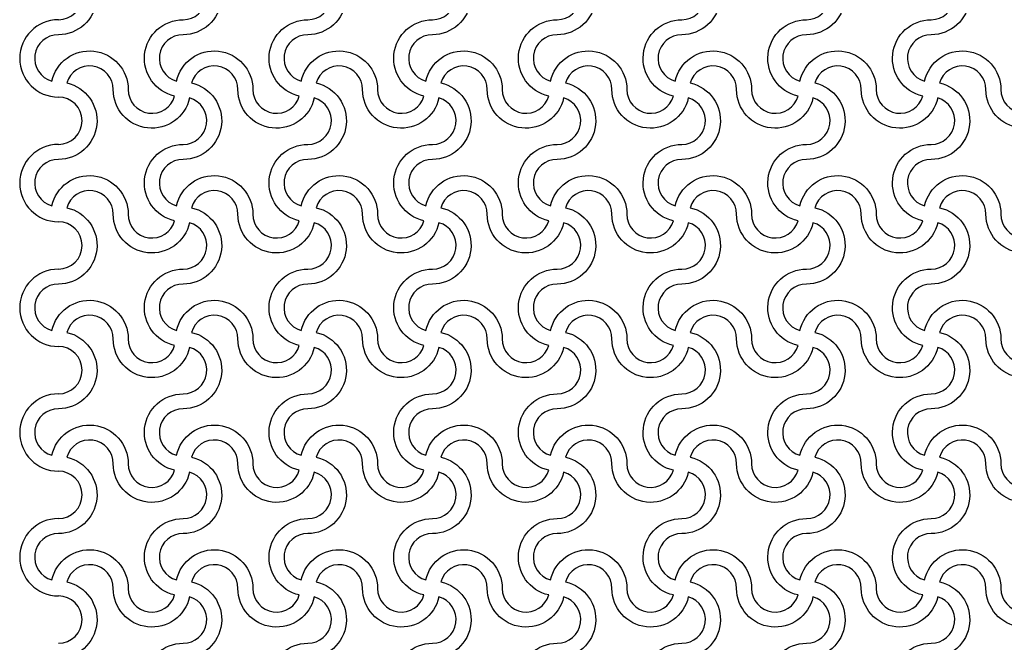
# Model space of a CAD drawing. Header units: millimetres. Extents: x 24 to 345, y 12 to 201.
# Drawn here: x 261.385 to 264.546, y 113.704 to 115.704 of the extents above; entities that cross this region are included whole.
import ezdxf

# ---------------------------------------------------------------- set-up
doc = ezdxf.new("R2010")
doc.units = ezdxf.units.MM
doc.header["$MEASUREMENT"] = 0
doc.layers.add('5th metal (rf+ground)', color=240, linetype='Continuous')

msp = doc.modelspace()

# ---------------------------------------------------------------- linework, layer by layer
at = {"layer": '5th metal (rf+ground)'}
for points in [[(261.92956, 115.85285, -0.8959788), (261.68453, 115.87982, 0.8687853), (261.5355, 115.90085, -0.8959788), (261.50853, 115.65582, 0.8687853), (261.4875, 115.50679, -0.8959788), (261.73253, 115.47982, 0.8687853), (261.88156, 115.45879, -0.8959788), (261.90853, 115.70382, 0.8687853)], [(261.92956, 115.85285, -0.8959788), (261.68453, 115.87982, 0.8687853), (261.5355, 115.90085, -0.8959788), (261.50853, 115.65582, 0.8687853), (261.4875, 115.50679, -0.8959788), (261.73253, 115.47982, 0.8687853), (261.88156, 115.45879, -0.8959788), (261.90853, 115.70382, 0.8687853)], [(261.92956, 115.85285, -0.8959788), (261.68453, 115.87982, 0.8687853), (261.5355, 115.90085, -0.8959788), (261.50853, 115.65582, 0.8687853), (261.4875, 115.50679, -0.8959788), (261.73253, 115.47982, 0.8687853), (261.88156, 115.45879, -0.8959788), (261.90853, 115.70382, 0.8687853)], [(261.92956, 115.85285, -0.8959788), (261.68453, 115.87982, 0.8687853), (261.5355, 115.90085, -0.8959788), (261.50853, 115.65582, 0.8687853), (261.4875, 115.50679, -0.8959788), (261.73253, 115.47982, 0.8687853), (261.88156, 115.45879, -0.8959788), (261.90853, 115.70382, 0.8687853)], [(262.32956, 115.85285, -0.8959788), (262.08453, 115.87982, 0.8687853), (261.9355, 115.90085, -0.8959788), (261.90853, 115.65582, 0.8687853), (261.8875, 115.50679, -0.8959788), (262.13253, 115.47982, 0.8687853), (262.28156, 115.45879, -0.8959788), (262.30853, 115.70382, 0.8687853)], [(262.32956, 115.85285, -0.8959788), (262.08453, 115.87982, 0.8687853), (261.9355, 115.90085, -0.8959788), (261.90853, 115.65582, 0.8687853), (261.8875, 115.50679, -0.8959788), (262.13253, 115.47982, 0.8687853), (262.28156, 115.45879, -0.8959788), (262.30853, 115.70382, 0.8687853)], [(262.32956, 115.85285, -0.8959788), (262.08453, 115.87982, 0.8687853), (261.9355, 115.90085, -0.8959788), (261.90853, 115.65582, 0.8687853), (261.8875, 115.50679, -0.8959788), (262.13253, 115.47982, 0.8687853), (262.28156, 115.45879, -0.8959788), (262.30853, 115.70382, 0.8687853)], [(262.32956, 115.85285, -0.8959788), (262.08453, 115.87982, 0.8687853), (261.9355, 115.90085, -0.8959788), (261.90853, 115.65582, 0.8687853), (261.8875, 115.50679, -0.8959788), (262.13253, 115.47982, 0.8687853), (262.28156, 115.45879, -0.8959788), (262.30853, 115.70382, 0.8687853)], [(262.72956, 115.85285, -0.8959788), (262.48453, 115.87982, 0.8687853), (262.3355, 115.90085, -0.8959788), (262.30853, 115.65582, 0.8687853), (262.2875, 115.50679, -0.8959788), (262.53253, 115.47982, 0.8687853), (262.68156, 115.45879, -0.8959788), (262.70853, 115.70382, 0.8687853)], [(262.72956, 115.85285, -0.8959788), (262.48453, 115.87982, 0.8687853), (262.3355, 115.90085, -0.8959788), (262.30853, 115.65582, 0.8687853), (262.2875, 115.50679, -0.8959788), (262.53253, 115.47982, 0.8687853), (262.68156, 115.45879, -0.8959788), (262.70853, 115.70382, 0.8687853)], [(262.72956, 115.85285, -0.8959788), (262.48453, 115.87982, 0.8687853), (262.3355, 115.90085, -0.8959788), (262.30853, 115.65582, 0.8687853), (262.2875, 115.50679, -0.8959788), (262.53253, 115.47982, 0.8687853), (262.68156, 115.45879, -0.8959788), (262.70853, 115.70382, 0.8687853)], [(262.72956, 115.85285, -0.8959788), (262.48453, 115.87982, 0.8687853), (262.3355, 115.90085, -0.8959788), (262.30853, 115.65582, 0.8687853), (262.2875, 115.50679, -0.8959788), (262.53253, 115.47982, 0.8687853), (262.68156, 115.45879, -0.8959788), (262.70853, 115.70382, 0.8687853)], [(263.12956, 115.85285, -0.8959788), (262.88453, 115.87982, 0.8687853), (262.7355, 115.90085, -0.8959788), (262.70853, 115.65582, 0.8687853), (262.6875, 115.50679, -0.8959788), (262.93253, 115.47982, 0.8687853), (263.08156, 115.45879, -0.8959788), (263.10853, 115.70382, 0.8687853)], [(263.12956, 115.85285, -0.8959788), (262.88453, 115.87982, 0.8687853), (262.7355, 115.90085, -0.8959788), (262.70853, 115.65582, 0.8687853), (262.6875, 115.50679, -0.8959788), (262.93253, 115.47982, 0.8687853), (263.08156, 115.45879, -0.8959788), (263.10853, 115.70382, 0.8687853)], [(263.12956, 115.85285, -0.8959788), (262.88453, 115.87982, 0.8687853), (262.7355, 115.90085, -0.8959788), (262.70853, 115.65582, 0.8687853), (262.6875, 115.50679, -0.8959788), (262.93253, 115.47982, 0.8687853), (263.08156, 115.45879, -0.8959788), (263.10853, 115.70382, 0.8687853)], [(263.12956, 115.85285, -0.8959788), (262.88453, 115.87982, 0.8687853), (262.7355, 115.90085, -0.8959788), (262.70853, 115.65582, 0.8687853), (262.6875, 115.50679, -0.8959788), (262.93253, 115.47982, 0.8687853), (263.08156, 115.45879, -0.8959788), (263.10853, 115.70382, 0.8687853)], [(263.52956, 115.85285, -0.8959788), (263.28453, 115.87982, 0.8687853), (263.1355, 115.90085, -0.8959788), (263.10853, 115.65582, 0.8687853), (263.0875, 115.50679, -0.8959788), (263.33253, 115.47982, 0.8687853), (263.48156, 115.45879, -0.8959788), (263.50853, 115.70382, 0.8687853)], [(263.52956, 115.85285, -0.8959788), (263.28453, 115.87982, 0.8687853), (263.1355, 115.90085, -0.8959788), (263.10853, 115.65582, 0.8687853), (263.0875, 115.50679, -0.8959788), (263.33253, 115.47982, 0.8687853), (263.48156, 115.45879, -0.8959788), (263.50853, 115.70382, 0.8687853)], [(263.52956, 115.85285, -0.8959788), (263.28453, 115.87982, 0.8687853), (263.1355, 115.90085, -0.8959788), (263.10853, 115.65582, 0.8687853), (263.0875, 115.50679, -0.8959788), (263.33253, 115.47982, 0.8687853), (263.48156, 115.45879, -0.8959788), (263.50853, 115.70382, 0.8687853)], [(263.52956, 115.85285, -0.8959788), (263.28453, 115.87982, 0.8687853), (263.1355, 115.90085, -0.8959788), (263.10853, 115.65582, 0.8687853), (263.0875, 115.50679, -0.8959788), (263.33253, 115.47982, 0.8687853), (263.48156, 115.45879, -0.8959788), (263.50853, 115.70382, 0.8687853)], [(263.92956, 115.85285, -0.8959788), (263.68453, 115.87982, 0.8687853), (263.5355, 115.90085, -0.8959788), (263.50853, 115.65582, 0.8687853), (263.4875, 115.50679, -0.8959788), (263.73253, 115.47982, 0.8687853), (263.88156, 115.45879, -0.8959788), (263.90853, 115.70382, 0.8687853)], [(263.92956, 115.85285, -0.8959788), (263.68453, 115.87982, 0.8687853), (263.5355, 115.90085, -0.8959788), (263.50853, 115.65582, 0.8687853), (263.4875, 115.50679, -0.8959788), (263.73253, 115.47982, 0.8687853), (263.88156, 115.45879, -0.8959788), (263.90853, 115.70382, 0.8687853)], [(263.92956, 115.85285, -0.8959788), (263.68453, 115.87982, 0.8687853), (263.5355, 115.90085, -0.8959788), (263.50853, 115.65582, 0.8687853), (263.4875, 115.50679, -0.8959788), (263.73253, 115.47982, 0.8687853), (263.88156, 115.45879, -0.8959788), (263.90853, 115.70382, 0.8687853)], [(263.92956, 115.85285, -0.8959788), (263.68453, 115.87982, 0.8687853), (263.5355, 115.90085, -0.8959788), (263.50853, 115.65582, 0.8687853), (263.4875, 115.50679, -0.8959788), (263.73253, 115.47982, 0.8687853), (263.88156, 115.45879, -0.8959788), (263.90853, 115.70382, 0.8687853)], [(264.32956, 115.85285, -0.8959788), (264.08453, 115.87982, 0.8687853), (263.9355, 115.90085, -0.8959788), (263.90853, 115.65582, 0.8687853), (263.8875, 115.50679, -0.8959788), (264.13253, 115.47982, 0.8687853), (264.28156, 115.45879, -0.8959788), (264.30853, 115.70382, 0.8687853)], [(264.32956, 115.85285, -0.8959788), (264.08453, 115.87982, 0.8687853), (263.9355, 115.90085, -0.8959788), (263.90853, 115.65582, 0.8687853), (263.8875, 115.50679, -0.8959788), (264.13253, 115.47982, 0.8687853), (264.28156, 115.45879, -0.8959788), (264.30853, 115.70382, 0.8687853)], [(264.32956, 115.85285, -0.8959788), (264.08453, 115.87982, 0.8687853), (263.9355, 115.90085, -0.8959788), (263.90853, 115.65582, 0.8687853), (263.8875, 115.50679, -0.8959788), (264.13253, 115.47982, 0.8687853), (264.28156, 115.45879, -0.8959788), (264.30853, 115.70382, 0.8687853)], [(264.32956, 115.85285, -0.8959788), (264.08453, 115.87982, 0.8687853), (263.9355, 115.90085, -0.8959788), (263.90853, 115.65582, 0.8687853), (263.8875, 115.50679, -0.8959788), (264.13253, 115.47982, 0.8687853), (264.28156, 115.45879, -0.8959788), (264.30853, 115.70382, 0.8687853)], [(264.72956, 115.85285, -0.8959788), (264.48453, 115.87982, 0.8687853), (264.3355, 115.90085, -0.8959788), (264.30853, 115.65582, 0.8687853), (264.2875, 115.50679, -0.8959788), (264.53253, 115.47982, 0.8687853), (264.68156, 115.45879, -0.8959788), (264.70853, 115.70382, 0.8687853)], [(264.72956, 115.85285, -0.8959788), (264.48453, 115.87982, 0.8687853), (264.3355, 115.90085, -0.8959788), (264.30853, 115.65582, 0.8687853), (264.2875, 115.50679, -0.8959788), (264.53253, 115.47982, 0.8687853), (264.68156, 115.45879, -0.8959788), (264.70853, 115.70382, 0.8687853)], [(264.72956, 115.85285, -0.8959788), (264.48453, 115.87982, 0.8687853), (264.3355, 115.90085, -0.8959788), (264.30853, 115.65582, 0.8687853), (264.2875, 115.50679, -0.8959788), (264.53253, 115.47982, 0.8687853), (264.68156, 115.45879, -0.8959788), (264.70853, 115.70382, 0.8687853)], [(264.72956, 115.85285, -0.8959788), (264.48453, 115.87982, 0.8687853), (264.3355, 115.90085, -0.8959788), (264.30853, 115.65582, 0.8687853), (264.2875, 115.50679, -0.8959788), (264.53253, 115.47982, 0.8687853), (264.68156, 115.45879, -0.8959788), (264.70853, 115.70382, 0.8687853)], [(261.92956, 115.45285, -0.8959788), (261.68453, 115.47982, 0.8687853), (261.5355, 115.50085, -0.8959788), (261.50853, 115.25582, 0.8687853), (261.4875, 115.10679, -0.8959788), (261.73253, 115.07982, 0.8687853), (261.88156, 115.05879, -0.8959788), (261.90853, 115.30382, 0.8687853)], [(261.92956, 115.45285, -0.8959788), (261.68453, 115.47982, 0.8687853), (261.5355, 115.50085, -0.8959788), (261.50853, 115.25582, 0.8687853), (261.4875, 115.10679, -0.8959788), (261.73253, 115.07982, 0.8687853), (261.88156, 115.05879, -0.8959788), (261.90853, 115.30382, 0.8687853)], [(261.92956, 115.45285, -0.8959788), (261.68453, 115.47982, 0.8687853), (261.5355, 115.50085, -0.8959788), (261.50853, 115.25582, 0.8687853), (261.4875, 115.10679, -0.8959788), (261.73253, 115.07982, 0.8687853), (261.88156, 115.05879, -0.8959788), (261.90853, 115.30382, 0.8687853)], [(261.92956, 115.45285, -0.8959788), (261.68453, 115.47982, 0.8687853), (261.5355, 115.50085, -0.8959788), (261.50853, 115.25582, 0.8687853), (261.4875, 115.10679, -0.8959788), (261.73253, 115.07982, 0.8687853), (261.88156, 115.05879, -0.8959788), (261.90853, 115.30382, 0.8687853)], [(262.32956, 115.45285, -0.8959788), (262.08453, 115.47982, 0.8687853), (261.9355, 115.50085, -0.8959788), (261.90853, 115.25582, 0.8687853), (261.8875, 115.10679, -0.8959788), (262.13253, 115.07982, 0.8687853), (262.28156, 115.05879, -0.8959788), (262.30853, 115.30382, 0.8687853)], [(262.32956, 115.45285, -0.8959788), (262.08453, 115.47982, 0.8687853), (261.9355, 115.50085, -0.8959788), (261.90853, 115.25582, 0.8687853), (261.8875, 115.10679, -0.8959788), (262.13253, 115.07982, 0.8687853), (262.28156, 115.05879, -0.8959788), (262.30853, 115.30382, 0.8687853)], [(262.32956, 115.45285, -0.8959788), (262.08453, 115.47982, 0.8687853), (261.9355, 115.50085, -0.8959788), (261.90853, 115.25582, 0.8687853), (261.8875, 115.10679, -0.8959788), (262.13253, 115.07982, 0.8687853), (262.28156, 115.05879, -0.8959788), (262.30853, 115.30382, 0.8687853)], [(262.32956, 115.45285, -0.8959788), (262.08453, 115.47982, 0.8687853), (261.9355, 115.50085, -0.8959788), (261.90853, 115.25582, 0.8687853), (261.8875, 115.10679, -0.8959788), (262.13253, 115.07982, 0.8687853), (262.28156, 115.05879, -0.8959788), (262.30853, 115.30382, 0.8687853)], [(262.72956, 115.45285, -0.8959788), (262.48453, 115.47982, 0.8687853), (262.3355, 115.50085, -0.8959788), (262.30853, 115.25582, 0.8687853), (262.2875, 115.10679, -0.8959788), (262.53253, 115.07982, 0.8687853), (262.68156, 115.05879, -0.8959788), (262.70853, 115.30382, 0.8687853)], [(262.72956, 115.45285, -0.8959788), (262.48453, 115.47982, 0.8687853), (262.3355, 115.50085, -0.8959788), (262.30853, 115.25582, 0.8687853), (262.2875, 115.10679, -0.8959788), (262.53253, 115.07982, 0.8687853), (262.68156, 115.05879, -0.8959788), (262.70853, 115.30382, 0.8687853)], [(262.72956, 115.45285, -0.8959788), (262.48453, 115.47982, 0.8687853), (262.3355, 115.50085, -0.8959788), (262.30853, 115.25582, 0.8687853), (262.2875, 115.10679, -0.8959788), (262.53253, 115.07982, 0.8687853), (262.68156, 115.05879, -0.8959788), (262.70853, 115.30382, 0.8687853)], [(262.72956, 115.45285, -0.8959788), (262.48453, 115.47982, 0.8687853), (262.3355, 115.50085, -0.8959788), (262.30853, 115.25582, 0.8687853), (262.2875, 115.10679, -0.8959788), (262.53253, 115.07982, 0.8687853), (262.68156, 115.05879, -0.8959788), (262.70853, 115.30382, 0.8687853)], [(263.12956, 115.45285, -0.8959788), (262.88453, 115.47982, 0.8687853), (262.7355, 115.50085, -0.8959788), (262.70853, 115.25582, 0.8687853), (262.6875, 115.10679, -0.8959788), (262.93253, 115.07982, 0.8687853), (263.08156, 115.05879, -0.8959788), (263.10853, 115.30382, 0.8687853)], [(263.12956, 115.45285, -0.8959788), (262.88453, 115.47982, 0.8687853), (262.7355, 115.50085, -0.8959788), (262.70853, 115.25582, 0.8687853), (262.6875, 115.10679, -0.8959788), (262.93253, 115.07982, 0.8687853), (263.08156, 115.05879, -0.8959788), (263.10853, 115.30382, 0.8687853)], [(263.12956, 115.45285, -0.8959788), (262.88453, 115.47982, 0.8687853), (262.7355, 115.50085, -0.8959788), (262.70853, 115.25582, 0.8687853), (262.6875, 115.10679, -0.8959788), (262.93253, 115.07982, 0.8687853), (263.08156, 115.05879, -0.8959788), (263.10853, 115.30382, 0.8687853)], [(263.12956, 115.45285, -0.8959788), (262.88453, 115.47982, 0.8687853), (262.7355, 115.50085, -0.8959788), (262.70853, 115.25582, 0.8687853), (262.6875, 115.10679, -0.8959788), (262.93253, 115.07982, 0.8687853), (263.08156, 115.05879, -0.8959788), (263.10853, 115.30382, 0.8687853)], [(263.52956, 115.45285, -0.8959788), (263.28453, 115.47982, 0.8687853), (263.1355, 115.50085, -0.8959788), (263.10853, 115.25582, 0.8687853), (263.0875, 115.10679, -0.8959788), (263.33253, 115.07982, 0.8687853), (263.48156, 115.05879, -0.8959788), (263.50853, 115.30382, 0.8687853)], [(263.52956, 115.45285, -0.8959788), (263.28453, 115.47982, 0.8687853), (263.1355, 115.50085, -0.8959788), (263.10853, 115.25582, 0.8687853), (263.0875, 115.10679, -0.8959788), (263.33253, 115.07982, 0.8687853), (263.48156, 115.05879, -0.8959788), (263.50853, 115.30382, 0.8687853)], [(263.52956, 115.45285, -0.8959788), (263.28453, 115.47982, 0.8687853), (263.1355, 115.50085, -0.8959788), (263.10853, 115.25582, 0.8687853), (263.0875, 115.10679, -0.8959788), (263.33253, 115.07982, 0.8687853), (263.48156, 115.05879, -0.8959788), (263.50853, 115.30382, 0.8687853)], [(263.52956, 115.45285, -0.8959788), (263.28453, 115.47982, 0.8687853), (263.1355, 115.50085, -0.8959788), (263.10853, 115.25582, 0.8687853), (263.0875, 115.10679, -0.8959788), (263.33253, 115.07982, 0.8687853), (263.48156, 115.05879, -0.8959788), (263.50853, 115.30382, 0.8687853)], [(263.92956, 115.45285, -0.8959788), (263.68453, 115.47982, 0.8687853), (263.5355, 115.50085, -0.8959788), (263.50853, 115.25582, 0.8687853), (263.4875, 115.10679, -0.8959788), (263.73253, 115.07982, 0.8687853), (263.88156, 115.05879, -0.8959788), (263.90853, 115.30382, 0.8687853)], [(263.92956, 115.45285, -0.8959788), (263.68453, 115.47982, 0.8687853), (263.5355, 115.50085, -0.8959788), (263.50853, 115.25582, 0.8687853), (263.4875, 115.10679, -0.8959788), (263.73253, 115.07982, 0.8687853), (263.88156, 115.05879, -0.8959788), (263.90853, 115.30382, 0.8687853)], [(263.92956, 115.45285, -0.8959788), (263.68453, 115.47982, 0.8687853), (263.5355, 115.50085, -0.8959788), (263.50853, 115.25582, 0.8687853), (263.4875, 115.10679, -0.8959788), (263.73253, 115.07982, 0.8687853), (263.88156, 115.05879, -0.8959788), (263.90853, 115.30382, 0.8687853)], [(263.92956, 115.45285, -0.8959788), (263.68453, 115.47982, 0.8687853), (263.5355, 115.50085, -0.8959788), (263.50853, 115.25582, 0.8687853), (263.4875, 115.10679, -0.8959788), (263.73253, 115.07982, 0.8687853), (263.88156, 115.05879, -0.8959788), (263.90853, 115.30382, 0.8687853)], [(264.32956, 115.45285, -0.8959788), (264.08453, 115.47982, 0.8687853), (263.9355, 115.50085, -0.8959788), (263.90853, 115.25582, 0.8687853), (263.8875, 115.10679, -0.8959788), (264.13253, 115.07982, 0.8687853), (264.28156, 115.05879, -0.8959788), (264.30853, 115.30382, 0.8687853)], [(264.32956, 115.45285, -0.8959788), (264.08453, 115.47982, 0.8687853), (263.9355, 115.50085, -0.8959788), (263.90853, 115.25582, 0.8687853), (263.8875, 115.10679, -0.8959788), (264.13253, 115.07982, 0.8687853), (264.28156, 115.05879, -0.8959788), (264.30853, 115.30382, 0.8687853)], [(264.32956, 115.45285, -0.8959788), (264.08453, 115.47982, 0.8687853), (263.9355, 115.50085, -0.8959788), (263.90853, 115.25582, 0.8687853), (263.8875, 115.10679, -0.8959788), (264.13253, 115.07982, 0.8687853), (264.28156, 115.05879, -0.8959788), (264.30853, 115.30382, 0.8687853)], [(264.32956, 115.45285, -0.8959788), (264.08453, 115.47982, 0.8687853), (263.9355, 115.50085, -0.8959788), (263.90853, 115.25582, 0.8687853), (263.8875, 115.10679, -0.8959788), (264.13253, 115.07982, 0.8687853), (264.28156, 115.05879, -0.8959788), (264.30853, 115.30382, 0.8687853)], [(264.72956, 115.45285, -0.8959788), (264.48453, 115.47982, 0.8687853), (264.3355, 115.50085, -0.8959788), (264.30853, 115.25582, 0.8687853), (264.2875, 115.10679, -0.8959788), (264.53253, 115.07982, 0.8687853), (264.68156, 115.05879, -0.8959788), (264.70853, 115.30382, 0.8687853)], [(264.72956, 115.45285, -0.8959788), (264.48453, 115.47982, 0.8687853), (264.3355, 115.50085, -0.8959788), (264.30853, 115.25582, 0.8687853), (264.2875, 115.10679, -0.8959788), (264.53253, 115.07982, 0.8687853), (264.68156, 115.05879, -0.8959788), (264.70853, 115.30382, 0.8687853)], [(264.72956, 115.45285, -0.8959788), (264.48453, 115.47982, 0.8687853), (264.3355, 115.50085, -0.8959788), (264.30853, 115.25582, 0.8687853), (264.2875, 115.10679, -0.8959788), (264.53253, 115.07982, 0.8687853), (264.68156, 115.05879, -0.8959788), (264.70853, 115.30382, 0.8687853)], [(264.72956, 115.45285, -0.8959788), (264.48453, 115.47982, 0.8687853), (264.3355, 115.50085, -0.8959788), (264.30853, 115.25582, 0.8687853), (264.2875, 115.10679, -0.8959788), (264.53253, 115.07982, 0.8687853), (264.68156, 115.05879, -0.8959788), (264.70853, 115.30382, 0.8687853)], [(261.92956, 115.05285, -0.8959788), (261.68453, 115.07982, 0.8687853), (261.5355, 115.10085, -0.8959788), (261.50853, 114.85582, 0.8687853), (261.4875, 114.70679, -0.8959788), (261.73253, 114.67982, 0.8687853), (261.88156, 114.65879, -0.8959788), (261.90853, 114.90382, 0.8687853)], [(261.92956, 115.05285, -0.8959788), (261.68453, 115.07982, 0.8687853), (261.5355, 115.10085, -0.8959788), (261.50853, 114.85582, 0.8687853), (261.4875, 114.70679, -0.8959788), (261.73253, 114.67982, 0.8687853), (261.88156, 114.65879, -0.8959788), (261.90853, 114.90382, 0.8687853)], [(261.92956, 115.05285, -0.8959788), (261.68453, 115.07982, 0.8687853), (261.5355, 115.10085, -0.8959788), (261.50853, 114.85582, 0.8687853), (261.4875, 114.70679, -0.8959788), (261.73253, 114.67982, 0.8687853), (261.88156, 114.65879, -0.8959788), (261.90853, 114.90382, 0.8687853)], [(261.92956, 115.05285, -0.8959788), (261.68453, 115.07982, 0.8687853), (261.5355, 115.10085, -0.8959788), (261.50853, 114.85582, 0.8687853), (261.4875, 114.70679, -0.8959788), (261.73253, 114.67982, 0.8687853), (261.88156, 114.65879, -0.8959788), (261.90853, 114.90382, 0.8687853)], [(262.32956, 115.05285, -0.8959788), (262.08453, 115.07982, 0.8687853), (261.9355, 115.10085, -0.8959788), (261.90853, 114.85582, 0.8687853), (261.8875, 114.70679, -0.8959788), (262.13253, 114.67982, 0.8687853), (262.28156, 114.65879, -0.8959788), (262.30853, 114.90382, 0.8687853)], [(262.32956, 115.05285, -0.8959788), (262.08453, 115.07982, 0.8687853), (261.9355, 115.10085, -0.8959788), (261.90853, 114.85582, 0.8687853), (261.8875, 114.70679, -0.8959788), (262.13253, 114.67982, 0.8687853), (262.28156, 114.65879, -0.8959788), (262.30853, 114.90382, 0.8687853)], [(262.32956, 115.05285, -0.8959788), (262.08453, 115.07982, 0.8687853), (261.9355, 115.10085, -0.8959788), (261.90853, 114.85582, 0.8687853), (261.8875, 114.70679, -0.8959788), (262.13253, 114.67982, 0.8687853), (262.28156, 114.65879, -0.8959788), (262.30853, 114.90382, 0.8687853)], [(262.32956, 115.05285, -0.8959788), (262.08453, 115.07982, 0.8687853), (261.9355, 115.10085, -0.8959788), (261.90853, 114.85582, 0.8687853), (261.8875, 114.70679, -0.8959788), (262.13253, 114.67982, 0.8687853), (262.28156, 114.65879, -0.8959788), (262.30853, 114.90382, 0.8687853)], [(262.72956, 115.05285, -0.8959788), (262.48453, 115.07982, 0.8687853), (262.3355, 115.10085, -0.8959788), (262.30853, 114.85582, 0.8687853), (262.2875, 114.70679, -0.8959788), (262.53253, 114.67982, 0.8687853), (262.68156, 114.65879, -0.8959788), (262.70853, 114.90382, 0.8687853)], [(262.72956, 115.05285, -0.8959788), (262.48453, 115.07982, 0.8687853), (262.3355, 115.10085, -0.8959788), (262.30853, 114.85582, 0.8687853), (262.2875, 114.70679, -0.8959788), (262.53253, 114.67982, 0.8687853), (262.68156, 114.65879, -0.8959788), (262.70853, 114.90382, 0.8687853)], [(262.72956, 115.05285, -0.8959788), (262.48453, 115.07982, 0.8687853), (262.3355, 115.10085, -0.8959788), (262.30853, 114.85582, 0.8687853), (262.2875, 114.70679, -0.8959788), (262.53253, 114.67982, 0.8687853), (262.68156, 114.65879, -0.8959788), (262.70853, 114.90382, 0.8687853)], [(262.72956, 115.05285, -0.8959788), (262.48453, 115.07982, 0.8687853), (262.3355, 115.10085, -0.8959788), (262.30853, 114.85582, 0.8687853), (262.2875, 114.70679, -0.8959788), (262.53253, 114.67982, 0.8687853), (262.68156, 114.65879, -0.8959788), (262.70853, 114.90382, 0.8687853)], [(263.12956, 115.05285, -0.8959788), (262.88453, 115.07982, 0.8687853), (262.7355, 115.10085, -0.8959788), (262.70853, 114.85582, 0.8687853), (262.6875, 114.70679, -0.8959788), (262.93253, 114.67982, 0.8687853), (263.08156, 114.65879, -0.8959788), (263.10853, 114.90382, 0.8687853)], [(263.12956, 115.05285, -0.8959788), (262.88453, 115.07982, 0.8687853), (262.7355, 115.10085, -0.8959788), (262.70853, 114.85582, 0.8687853), (262.6875, 114.70679, -0.8959788), (262.93253, 114.67982, 0.8687853), (263.08156, 114.65879, -0.8959788), (263.10853, 114.90382, 0.8687853)], [(263.12956, 115.05285, -0.8959788), (262.88453, 115.07982, 0.8687853), (262.7355, 115.10085, -0.8959788), (262.70853, 114.85582, 0.8687853), (262.6875, 114.70679, -0.8959788), (262.93253, 114.67982, 0.8687853), (263.08156, 114.65879, -0.8959788), (263.10853, 114.90382, 0.8687853)], [(263.12956, 115.05285, -0.8959788), (262.88453, 115.07982, 0.8687853), (262.7355, 115.10085, -0.8959788), (262.70853, 114.85582, 0.8687853), (262.6875, 114.70679, -0.8959788), (262.93253, 114.67982, 0.8687853), (263.08156, 114.65879, -0.8959788), (263.10853, 114.90382, 0.8687853)], [(263.52956, 115.05285, -0.8959788), (263.28453, 115.07982, 0.8687853), (263.1355, 115.10085, -0.8959788), (263.10853, 114.85582, 0.8687853), (263.0875, 114.70679, -0.8959788), (263.33253, 114.67982, 0.8687853), (263.48156, 114.65879, -0.8959788), (263.50853, 114.90382, 0.8687853)], [(263.52956, 115.05285, -0.8959788), (263.28453, 115.07982, 0.8687853), (263.1355, 115.10085, -0.8959788), (263.10853, 114.85582, 0.8687853), (263.0875, 114.70679, -0.8959788), (263.33253, 114.67982, 0.8687853), (263.48156, 114.65879, -0.8959788), (263.50853, 114.90382, 0.8687853)], [(263.52956, 115.05285, -0.8959788), (263.28453, 115.07982, 0.8687853), (263.1355, 115.10085, -0.8959788), (263.10853, 114.85582, 0.8687853), (263.0875, 114.70679, -0.8959788), (263.33253, 114.67982, 0.8687853), (263.48156, 114.65879, -0.8959788), (263.50853, 114.90382, 0.8687853)], [(263.52956, 115.05285, -0.8959788), (263.28453, 115.07982, 0.8687853), (263.1355, 115.10085, -0.8959788), (263.10853, 114.85582, 0.8687853), (263.0875, 114.70679, -0.8959788), (263.33253, 114.67982, 0.8687853), (263.48156, 114.65879, -0.8959788), (263.50853, 114.90382, 0.8687853)], [(263.92956, 115.05285, -0.8959788), (263.68453, 115.07982, 0.8687853), (263.5355, 115.10085, -0.8959788), (263.50853, 114.85582, 0.8687853), (263.4875, 114.70679, -0.8959788), (263.73253, 114.67982, 0.8687853), (263.88156, 114.65879, -0.8959788), (263.90853, 114.90382, 0.8687853)], [(263.92956, 115.05285, -0.8959788), (263.68453, 115.07982, 0.8687853), (263.5355, 115.10085, -0.8959788), (263.50853, 114.85582, 0.8687853), (263.4875, 114.70679, -0.8959788), (263.73253, 114.67982, 0.8687853), (263.88156, 114.65879, -0.8959788), (263.90853, 114.90382, 0.8687853)], [(263.92956, 115.05285, -0.8959788), (263.68453, 115.07982, 0.8687853), (263.5355, 115.10085, -0.8959788), (263.50853, 114.85582, 0.8687853), (263.4875, 114.70679, -0.8959788), (263.73253, 114.67982, 0.8687853), (263.88156, 114.65879, -0.8959788), (263.90853, 114.90382, 0.8687853)], [(263.92956, 115.05285, -0.8959788), (263.68453, 115.07982, 0.8687853), (263.5355, 115.10085, -0.8959788), (263.50853, 114.85582, 0.8687853), (263.4875, 114.70679, -0.8959788), (263.73253, 114.67982, 0.8687853), (263.88156, 114.65879, -0.8959788), (263.90853, 114.90382, 0.8687853)], [(264.32956, 115.05285, -0.8959788), (264.08453, 115.07982, 0.8687853), (263.9355, 115.10085, -0.8959788), (263.90853, 114.85582, 0.8687853), (263.8875, 114.70679, -0.8959788), (264.13253, 114.67982, 0.8687853), (264.28156, 114.65879, -0.8959788), (264.30853, 114.90382, 0.8687853)], [(264.32956, 115.05285, -0.8959788), (264.08453, 115.07982, 0.8687853), (263.9355, 115.10085, -0.8959788), (263.90853, 114.85582, 0.8687853), (263.8875, 114.70679, -0.8959788), (264.13253, 114.67982, 0.8687853), (264.28156, 114.65879, -0.8959788), (264.30853, 114.90382, 0.8687853)], [(264.32956, 115.05285, -0.8959788), (264.08453, 115.07982, 0.8687853), (263.9355, 115.10085, -0.8959788), (263.90853, 114.85582, 0.8687853), (263.8875, 114.70679, -0.8959788), (264.13253, 114.67982, 0.8687853), (264.28156, 114.65879, -0.8959788), (264.30853, 114.90382, 0.8687853)], [(264.32956, 115.05285, -0.8959788), (264.08453, 115.07982, 0.8687853), (263.9355, 115.10085, -0.8959788), (263.90853, 114.85582, 0.8687853), (263.8875, 114.70679, -0.8959788), (264.13253, 114.67982, 0.8687853), (264.28156, 114.65879, -0.8959788), (264.30853, 114.90382, 0.8687853)], [(264.72956, 115.05285, -0.8959788), (264.48453, 115.07982, 0.8687853), (264.3355, 115.10085, -0.8959788), (264.30853, 114.85582, 0.8687853), (264.2875, 114.70679, -0.8959788), (264.53253, 114.67982, 0.8687853), (264.68156, 114.65879, -0.8959788), (264.70853, 114.90382, 0.8687853)], [(264.72956, 115.05285, -0.8959788), (264.48453, 115.07982, 0.8687853), (264.3355, 115.10085, -0.8959788), (264.30853, 114.85582, 0.8687853), (264.2875, 114.70679, -0.8959788), (264.53253, 114.67982, 0.8687853), (264.68156, 114.65879, -0.8959788), (264.70853, 114.90382, 0.8687853)], [(264.72956, 115.05285, -0.8959788), (264.48453, 115.07982, 0.8687853), (264.3355, 115.10085, -0.8959788), (264.30853, 114.85582, 0.8687853), (264.2875, 114.70679, -0.8959788), (264.53253, 114.67982, 0.8687853), (264.68156, 114.65879, -0.8959788), (264.70853, 114.90382, 0.8687853)], [(264.72956, 115.05285, -0.8959788), (264.48453, 115.07982, 0.8687853), (264.3355, 115.10085, -0.8959788), (264.30853, 114.85582, 0.8687853), (264.2875, 114.70679, -0.8959788), (264.53253, 114.67982, 0.8687853), (264.68156, 114.65879, -0.8959788), (264.70853, 114.90382, 0.8687853)], [(261.92956, 114.65285, -0.8959788), (261.68453, 114.67982, 0.8687853), (261.5355, 114.70085, -0.8959788), (261.50853, 114.45582, 0.8687853), (261.4875, 114.30679, -0.8959788), (261.73253, 114.27982, 0.8687853), (261.88156, 114.25879, -0.8959788), (261.90853, 114.50382, 0.8687853)], [(261.92956, 114.65285, -0.8959788), (261.68453, 114.67982, 0.8687853), (261.5355, 114.70085, -0.8959788), (261.50853, 114.45582, 0.8687853), (261.4875, 114.30679, -0.8959788), (261.73253, 114.27982, 0.8687853), (261.88156, 114.25879, -0.8959788), (261.90853, 114.50382, 0.8687853)], [(261.92956, 114.65285, -0.8959788), (261.68453, 114.67982, 0.8687853), (261.5355, 114.70085, -0.8959788), (261.50853, 114.45582, 0.8687853), (261.4875, 114.30679, -0.8959788), (261.73253, 114.27982, 0.8687853), (261.88156, 114.25879, -0.8959788), (261.90853, 114.50382, 0.8687853)], [(261.92956, 114.65285, -0.8959788), (261.68453, 114.67982, 0.8687853), (261.5355, 114.70085, -0.8959788), (261.50853, 114.45582, 0.8687853), (261.4875, 114.30679, -0.8959788), (261.73253, 114.27982, 0.8687853), (261.88156, 114.25879, -0.8959788), (261.90853, 114.50382, 0.8687853)], [(262.32956, 114.65285, -0.8959788), (262.08453, 114.67982, 0.8687853), (261.9355, 114.70085, -0.8959788), (261.90853, 114.45582, 0.8687853), (261.8875, 114.30679, -0.8959788), (262.13253, 114.27982, 0.8687853), (262.28156, 114.25879, -0.8959788), (262.30853, 114.50382, 0.8687853)], [(262.32956, 114.65285, -0.8959788), (262.08453, 114.67982, 0.8687853), (261.9355, 114.70085, -0.8959788), (261.90853, 114.45582, 0.8687853), (261.8875, 114.30679, -0.8959788), (262.13253, 114.27982, 0.8687853), (262.28156, 114.25879, -0.8959788), (262.30853, 114.50382, 0.8687853)], [(262.32956, 114.65285, -0.8959788), (262.08453, 114.67982, 0.8687853), (261.9355, 114.70085, -0.8959788), (261.90853, 114.45582, 0.8687853), (261.8875, 114.30679, -0.8959788), (262.13253, 114.27982, 0.8687853), (262.28156, 114.25879, -0.8959788), (262.30853, 114.50382, 0.8687853)], [(262.32956, 114.65285, -0.8959788), (262.08453, 114.67982, 0.8687853), (261.9355, 114.70085, -0.8959788), (261.90853, 114.45582, 0.8687853), (261.8875, 114.30679, -0.8959788), (262.13253, 114.27982, 0.8687853), (262.28156, 114.25879, -0.8959788), (262.30853, 114.50382, 0.8687853)], [(262.72956, 114.65285, -0.8959788), (262.48453, 114.67982, 0.8687853), (262.3355, 114.70085, -0.8959788), (262.30853, 114.45582, 0.8687853), (262.2875, 114.30679, -0.8959788), (262.53253, 114.27982, 0.8687853), (262.68156, 114.25879, -0.8959788), (262.70853, 114.50382, 0.8687853)], [(262.72956, 114.65285, -0.8959788), (262.48453, 114.67982, 0.8687853), (262.3355, 114.70085, -0.8959788), (262.30853, 114.45582, 0.8687853), (262.2875, 114.30679, -0.8959788), (262.53253, 114.27982, 0.8687853), (262.68156, 114.25879, -0.8959788), (262.70853, 114.50382, 0.8687853)], [(262.72956, 114.65285, -0.8959788), (262.48453, 114.67982, 0.8687853), (262.3355, 114.70085, -0.8959788), (262.30853, 114.45582, 0.8687853), (262.2875, 114.30679, -0.8959788), (262.53253, 114.27982, 0.8687853), (262.68156, 114.25879, -0.8959788), (262.70853, 114.50382, 0.8687853)], [(262.72956, 114.65285, -0.8959788), (262.48453, 114.67982, 0.8687853), (262.3355, 114.70085, -0.8959788), (262.30853, 114.45582, 0.8687853), (262.2875, 114.30679, -0.8959788), (262.53253, 114.27982, 0.8687853), (262.68156, 114.25879, -0.8959788), (262.70853, 114.50382, 0.8687853)], [(263.12956, 114.65285, -0.8959788), (262.88453, 114.67982, 0.8687853), (262.7355, 114.70085, -0.8959788), (262.70853, 114.45582, 0.8687853), (262.6875, 114.30679, -0.8959788), (262.93253, 114.27982, 0.8687853), (263.08156, 114.25879, -0.8959788), (263.10853, 114.50382, 0.8687853)], [(263.12956, 114.65285, -0.8959788), (262.88453, 114.67982, 0.8687853), (262.7355, 114.70085, -0.8959788), (262.70853, 114.45582, 0.8687853), (262.6875, 114.30679, -0.8959788), (262.93253, 114.27982, 0.8687853), (263.08156, 114.25879, -0.8959788), (263.10853, 114.50382, 0.8687853)], [(263.12956, 114.65285, -0.8959788), (262.88453, 114.67982, 0.8687853), (262.7355, 114.70085, -0.8959788), (262.70853, 114.45582, 0.8687853), (262.6875, 114.30679, -0.8959788), (262.93253, 114.27982, 0.8687853), (263.08156, 114.25879, -0.8959788), (263.10853, 114.50382, 0.8687853)], [(263.12956, 114.65285, -0.8959788), (262.88453, 114.67982, 0.8687853), (262.7355, 114.70085, -0.8959788), (262.70853, 114.45582, 0.8687853), (262.6875, 114.30679, -0.8959788), (262.93253, 114.27982, 0.8687853), (263.08156, 114.25879, -0.8959788), (263.10853, 114.50382, 0.8687853)], [(263.52956, 114.65285, -0.8959788), (263.28453, 114.67982, 0.8687853), (263.1355, 114.70085, -0.8959788), (263.10853, 114.45582, 0.8687853), (263.0875, 114.30679, -0.8959788), (263.33253, 114.27982, 0.8687853), (263.48156, 114.25879, -0.8959788), (263.50853, 114.50382, 0.8687853)], [(263.52956, 114.65285, -0.8959788), (263.28453, 114.67982, 0.8687853), (263.1355, 114.70085, -0.8959788), (263.10853, 114.45582, 0.8687853), (263.0875, 114.30679, -0.8959788), (263.33253, 114.27982, 0.8687853), (263.48156, 114.25879, -0.8959788), (263.50853, 114.50382, 0.8687853)], [(263.52956, 114.65285, -0.8959788), (263.28453, 114.67982, 0.8687853), (263.1355, 114.70085, -0.8959788), (263.10853, 114.45582, 0.8687853), (263.0875, 114.30679, -0.8959788), (263.33253, 114.27982, 0.8687853), (263.48156, 114.25879, -0.8959788), (263.50853, 114.50382, 0.8687853)], [(263.52956, 114.65285, -0.8959788), (263.28453, 114.67982, 0.8687853), (263.1355, 114.70085, -0.8959788), (263.10853, 114.45582, 0.8687853), (263.0875, 114.30679, -0.8959788), (263.33253, 114.27982, 0.8687853), (263.48156, 114.25879, -0.8959788), (263.50853, 114.50382, 0.8687853)], [(263.92956, 114.65285, -0.8959788), (263.68453, 114.67982, 0.8687853), (263.5355, 114.70085, -0.8959788), (263.50853, 114.45582, 0.8687853), (263.4875, 114.30679, -0.8959788), (263.73253, 114.27982, 0.8687853), (263.88156, 114.25879, -0.8959788), (263.90853, 114.50382, 0.8687853)], [(263.92956, 114.65285, -0.8959788), (263.68453, 114.67982, 0.8687853), (263.5355, 114.70085, -0.8959788), (263.50853, 114.45582, 0.8687853), (263.4875, 114.30679, -0.8959788), (263.73253, 114.27982, 0.8687853), (263.88156, 114.25879, -0.8959788), (263.90853, 114.50382, 0.8687853)], [(263.92956, 114.65285, -0.8959788), (263.68453, 114.67982, 0.8687853), (263.5355, 114.70085, -0.8959788), (263.50853, 114.45582, 0.8687853), (263.4875, 114.30679, -0.8959788), (263.73253, 114.27982, 0.8687853), (263.88156, 114.25879, -0.8959788), (263.90853, 114.50382, 0.8687853)], [(263.92956, 114.65285, -0.8959788), (263.68453, 114.67982, 0.8687853), (263.5355, 114.70085, -0.8959788), (263.50853, 114.45582, 0.8687853), (263.4875, 114.30679, -0.8959788), (263.73253, 114.27982, 0.8687853), (263.88156, 114.25879, -0.8959788), (263.90853, 114.50382, 0.8687853)], [(264.32956, 114.65285, -0.8959788), (264.08453, 114.67982, 0.8687853), (263.9355, 114.70085, -0.8959788), (263.90853, 114.45582, 0.8687853), (263.8875, 114.30679, -0.8959788), (264.13253, 114.27982, 0.8687853), (264.28156, 114.25879, -0.8959788), (264.30853, 114.50382, 0.8687853)], [(264.32956, 114.65285, -0.8959788), (264.08453, 114.67982, 0.8687853), (263.9355, 114.70085, -0.8959788), (263.90853, 114.45582, 0.8687853), (263.8875, 114.30679, -0.8959788), (264.13253, 114.27982, 0.8687853), (264.28156, 114.25879, -0.8959788), (264.30853, 114.50382, 0.8687853)], [(264.32956, 114.65285, -0.8959788), (264.08453, 114.67982, 0.8687853), (263.9355, 114.70085, -0.8959788), (263.90853, 114.45582, 0.8687853), (263.8875, 114.30679, -0.8959788), (264.13253, 114.27982, 0.8687853), (264.28156, 114.25879, -0.8959788), (264.30853, 114.50382, 0.8687853)], [(264.32956, 114.65285, -0.8959788), (264.08453, 114.67982, 0.8687853), (263.9355, 114.70085, -0.8959788), (263.90853, 114.45582, 0.8687853), (263.8875, 114.30679, -0.8959788), (264.13253, 114.27982, 0.8687853), (264.28156, 114.25879, -0.8959788), (264.30853, 114.50382, 0.8687853)], [(264.72956, 114.65285, -0.8959788), (264.48453, 114.67982, 0.8687853), (264.3355, 114.70085, -0.8959788), (264.30853, 114.45582, 0.8687853), (264.2875, 114.30679, -0.8959788), (264.53253, 114.27982, 0.8687853), (264.68156, 114.25879, -0.8959788), (264.70853, 114.50382, 0.8687853)], [(264.72956, 114.65285, -0.8959788), (264.48453, 114.67982, 0.8687853), (264.3355, 114.70085, -0.8959788), (264.30853, 114.45582, 0.8687853), (264.2875, 114.30679, -0.8959788), (264.53253, 114.27982, 0.8687853), (264.68156, 114.25879, -0.8959788), (264.70853, 114.50382, 0.8687853)], [(264.72956, 114.65285, -0.8959788), (264.48453, 114.67982, 0.8687853), (264.3355, 114.70085, -0.8959788), (264.30853, 114.45582, 0.8687853), (264.2875, 114.30679, -0.8959788), (264.53253, 114.27982, 0.8687853), (264.68156, 114.25879, -0.8959788), (264.70853, 114.50382, 0.8687853)], [(264.72956, 114.65285, -0.8959788), (264.48453, 114.67982, 0.8687853), (264.3355, 114.70085, -0.8959788), (264.30853, 114.45582, 0.8687853), (264.2875, 114.30679, -0.8959788), (264.53253, 114.27982, 0.8687853), (264.68156, 114.25879, -0.8959788), (264.70853, 114.50382, 0.8687853)], [(261.92956, 114.25285, -0.8959788), (261.68453, 114.27982, 0.8687853), (261.5355, 114.30085, -0.8959788), (261.50853, 114.05582, 0.8687853), (261.4875, 113.90679, -0.8959788), (261.73253, 113.87982, 0.8687853), (261.88156, 113.85879, -0.8959788), (261.90853, 114.10382, 0.8687853)], [(261.92956, 114.25285, -0.8959788), (261.68453, 114.27982, 0.8687853), (261.5355, 114.30085, -0.8959788), (261.50853, 114.05582, 0.8687853), (261.4875, 113.90679, -0.8959788), (261.73253, 113.87982, 0.8687853), (261.88156, 113.85879, -0.8959788), (261.90853, 114.10382, 0.8687853)], [(261.92956, 114.25285, -0.8959788), (261.68453, 114.27982, 0.8687853), (261.5355, 114.30085, -0.8959788), (261.50853, 114.05582, 0.8687853), (261.4875, 113.90679, -0.8959788), (261.73253, 113.87982, 0.8687853), (261.88156, 113.85879, -0.8959788), (261.90853, 114.10382, 0.8687853)], [(261.92956, 114.25285, -0.8959788), (261.68453, 114.27982, 0.8687853), (261.5355, 114.30085, -0.8959788), (261.50853, 114.05582, 0.8687853), (261.4875, 113.90679, -0.8959788), (261.73253, 113.87982, 0.8687853), (261.88156, 113.85879, -0.8959788), (261.90853, 114.10382, 0.8687853)], [(262.32956, 114.25285, -0.8959788), (262.08453, 114.27982, 0.8687853), (261.9355, 114.30085, -0.8959788), (261.90853, 114.05582, 0.8687853), (261.8875, 113.90679, -0.8959788), (262.13253, 113.87982, 0.8687853), (262.28156, 113.85879, -0.8959788), (262.30853, 114.10382, 0.8687853)], [(262.32956, 114.25285, -0.8959788), (262.08453, 114.27982, 0.8687853), (261.9355, 114.30085, -0.8959788), (261.90853, 114.05582, 0.8687853), (261.8875, 113.90679, -0.8959788), (262.13253, 113.87982, 0.8687853), (262.28156, 113.85879, -0.8959788), (262.30853, 114.10382, 0.8687853)], [(262.32956, 114.25285, -0.8959788), (262.08453, 114.27982, 0.8687853), (261.9355, 114.30085, -0.8959788), (261.90853, 114.05582, 0.8687853), (261.8875, 113.90679, -0.8959788), (262.13253, 113.87982, 0.8687853), (262.28156, 113.85879, -0.8959788), (262.30853, 114.10382, 0.8687853)], [(262.32956, 114.25285, -0.8959788), (262.08453, 114.27982, 0.8687853), (261.9355, 114.30085, -0.8959788), (261.90853, 114.05582, 0.8687853), (261.8875, 113.90679, -0.8959788), (262.13253, 113.87982, 0.8687853), (262.28156, 113.85879, -0.8959788), (262.30853, 114.10382, 0.8687853)], [(262.72956, 114.25285, -0.8959788), (262.48453, 114.27982, 0.8687853), (262.3355, 114.30085, -0.8959788), (262.30853, 114.05582, 0.8687853), (262.2875, 113.90679, -0.8959788), (262.53253, 113.87982, 0.8687853), (262.68156, 113.85879, -0.8959788), (262.70853, 114.10382, 0.8687853)], [(262.72956, 114.25285, -0.8959788), (262.48453, 114.27982, 0.8687853), (262.3355, 114.30085, -0.8959788), (262.30853, 114.05582, 0.8687853), (262.2875, 113.90679, -0.8959788), (262.53253, 113.87982, 0.8687853), (262.68156, 113.85879, -0.8959788), (262.70853, 114.10382, 0.8687853)], [(262.72956, 114.25285, -0.8959788), (262.48453, 114.27982, 0.8687853), (262.3355, 114.30085, -0.8959788), (262.30853, 114.05582, 0.8687853), (262.2875, 113.90679, -0.8959788), (262.53253, 113.87982, 0.8687853), (262.68156, 113.85879, -0.8959788), (262.70853, 114.10382, 0.8687853)], [(262.72956, 114.25285, -0.8959788), (262.48453, 114.27982, 0.8687853), (262.3355, 114.30085, -0.8959788), (262.30853, 114.05582, 0.8687853), (262.2875, 113.90679, -0.8959788), (262.53253, 113.87982, 0.8687853), (262.68156, 113.85879, -0.8959788), (262.70853, 114.10382, 0.8687853)], [(263.12956, 114.25285, -0.8959788), (262.88453, 114.27982, 0.8687853), (262.7355, 114.30085, -0.8959788), (262.70853, 114.05582, 0.8687853), (262.6875, 113.90679, -0.8959788), (262.93253, 113.87982, 0.8687853), (263.08156, 113.85879, -0.8959788), (263.10853, 114.10382, 0.8687853)], [(263.12956, 114.25285, -0.8959788), (262.88453, 114.27982, 0.8687853), (262.7355, 114.30085, -0.8959788), (262.70853, 114.05582, 0.8687853), (262.6875, 113.90679, -0.8959788), (262.93253, 113.87982, 0.8687853), (263.08156, 113.85879, -0.8959788), (263.10853, 114.10382, 0.8687853)], [(263.12956, 114.25285, -0.8959788), (262.88453, 114.27982, 0.8687853), (262.7355, 114.30085, -0.8959788), (262.70853, 114.05582, 0.8687853), (262.6875, 113.90679, -0.8959788), (262.93253, 113.87982, 0.8687853), (263.08156, 113.85879, -0.8959788), (263.10853, 114.10382, 0.8687853)], [(263.12956, 114.25285, -0.8959788), (262.88453, 114.27982, 0.8687853), (262.7355, 114.30085, -0.8959788), (262.70853, 114.05582, 0.8687853), (262.6875, 113.90679, -0.8959788), (262.93253, 113.87982, 0.8687853), (263.08156, 113.85879, -0.8959788), (263.10853, 114.10382, 0.8687853)], [(263.52956, 114.25285, -0.8959788), (263.28453, 114.27982, 0.8687853), (263.1355, 114.30085, -0.8959788), (263.10853, 114.05582, 0.8687853), (263.0875, 113.90679, -0.8959788), (263.33253, 113.87982, 0.8687853), (263.48156, 113.85879, -0.8959788), (263.50853, 114.10382, 0.8687853)], [(263.52956, 114.25285, -0.8959788), (263.28453, 114.27982, 0.8687853), (263.1355, 114.30085, -0.8959788), (263.10853, 114.05582, 0.8687853), (263.0875, 113.90679, -0.8959788), (263.33253, 113.87982, 0.8687853), (263.48156, 113.85879, -0.8959788), (263.50853, 114.10382, 0.8687853)], [(263.52956, 114.25285, -0.8959788), (263.28453, 114.27982, 0.8687853), (263.1355, 114.30085, -0.8959788), (263.10853, 114.05582, 0.8687853), (263.0875, 113.90679, -0.8959788), (263.33253, 113.87982, 0.8687853), (263.48156, 113.85879, -0.8959788), (263.50853, 114.10382, 0.8687853)], [(263.52956, 114.25285, -0.8959788), (263.28453, 114.27982, 0.8687853), (263.1355, 114.30085, -0.8959788), (263.10853, 114.05582, 0.8687853), (263.0875, 113.90679, -0.8959788), (263.33253, 113.87982, 0.8687853), (263.48156, 113.85879, -0.8959788), (263.50853, 114.10382, 0.8687853)], [(263.92956, 114.25285, -0.8959788), (263.68453, 114.27982, 0.8687853), (263.5355, 114.30085, -0.8959788), (263.50853, 114.05582, 0.8687853), (263.4875, 113.90679, -0.8959788), (263.73253, 113.87982, 0.8687853), (263.88156, 113.85879, -0.8959788), (263.90853, 114.10382, 0.8687853)], [(263.92956, 114.25285, -0.8959788), (263.68453, 114.27982, 0.8687853), (263.5355, 114.30085, -0.8959788), (263.50853, 114.05582, 0.8687853), (263.4875, 113.90679, -0.8959788), (263.73253, 113.87982, 0.8687853), (263.88156, 113.85879, -0.8959788), (263.90853, 114.10382, 0.8687853)], [(263.92956, 114.25285, -0.8959788), (263.68453, 114.27982, 0.8687853), (263.5355, 114.30085, -0.8959788), (263.50853, 114.05582, 0.8687853), (263.4875, 113.90679, -0.8959788), (263.73253, 113.87982, 0.8687853), (263.88156, 113.85879, -0.8959788), (263.90853, 114.10382, 0.8687853)], [(263.92956, 114.25285, -0.8959788), (263.68453, 114.27982, 0.8687853), (263.5355, 114.30085, -0.8959788), (263.50853, 114.05582, 0.8687853), (263.4875, 113.90679, -0.8959788), (263.73253, 113.87982, 0.8687853), (263.88156, 113.85879, -0.8959788), (263.90853, 114.10382, 0.8687853)], [(264.32956, 114.25285, -0.8959788), (264.08453, 114.27982, 0.8687853), (263.9355, 114.30085, -0.8959788), (263.90853, 114.05582, 0.8687853), (263.8875, 113.90679, -0.8959788), (264.13253, 113.87982, 0.8687853), (264.28156, 113.85879, -0.8959788), (264.30853, 114.10382, 0.8687853)], [(264.32956, 114.25285, -0.8959788), (264.08453, 114.27982, 0.8687853), (263.9355, 114.30085, -0.8959788), (263.90853, 114.05582, 0.8687853), (263.8875, 113.90679, -0.8959788), (264.13253, 113.87982, 0.8687853), (264.28156, 113.85879, -0.8959788), (264.30853, 114.10382, 0.8687853)], [(264.32956, 114.25285, -0.8959788), (264.08453, 114.27982, 0.8687853), (263.9355, 114.30085, -0.8959788), (263.90853, 114.05582, 0.8687853), (263.8875, 113.90679, -0.8959788), (264.13253, 113.87982, 0.8687853), (264.28156, 113.85879, -0.8959788), (264.30853, 114.10382, 0.8687853)], [(264.32956, 114.25285, -0.8959788), (264.08453, 114.27982, 0.8687853), (263.9355, 114.30085, -0.8959788), (263.90853, 114.05582, 0.8687853), (263.8875, 113.90679, -0.8959788), (264.13253, 113.87982, 0.8687853), (264.28156, 113.85879, -0.8959788), (264.30853, 114.10382, 0.8687853)], [(264.72956, 114.25285, -0.8959788), (264.48453, 114.27982, 0.8687853), (264.3355, 114.30085, -0.8959788), (264.30853, 114.05582, 0.8687853), (264.2875, 113.90679, -0.8959788), (264.53253, 113.87982, 0.8687853), (264.68156, 113.85879, -0.8959788), (264.70853, 114.10382, 0.8687853)], [(264.72956, 114.25285, -0.8959788), (264.48453, 114.27982, 0.8687853), (264.3355, 114.30085, -0.8959788), (264.30853, 114.05582, 0.8687853), (264.2875, 113.90679, -0.8959788), (264.53253, 113.87982, 0.8687853), (264.68156, 113.85879, -0.8959788), (264.70853, 114.10382, 0.8687853)], [(264.72956, 114.25285, -0.8959788), (264.48453, 114.27982, 0.8687853), (264.3355, 114.30085, -0.8959788), (264.30853, 114.05582, 0.8687853), (264.2875, 113.90679, -0.8959788), (264.53253, 113.87982, 0.8687853), (264.68156, 113.85879, -0.8959788), (264.70853, 114.10382, 0.8687853)], [(264.72956, 114.25285, -0.8959788), (264.48453, 114.27982, 0.8687853), (264.3355, 114.30085, -0.8959788), (264.30853, 114.05582, 0.8687853), (264.2875, 113.90679, -0.8959788), (264.53253, 113.87982, 0.8687853), (264.68156, 113.85879, -0.8959788), (264.70853, 114.10382, 0.8687853)], [(261.92956, 113.85285, -0.8959788), (261.68453, 113.87982, 0.8687853), (261.5355, 113.90085, -0.8959788), (261.50853, 113.65582, 0.8687853), (261.4875, 113.50679, -0.8959788), (261.73253, 113.47982, 0.8687853), (261.88156, 113.45879, -0.8959788), (261.90853, 113.70382, 0.8687853)], [(261.92956, 113.85285, -0.8959788), (261.68453, 113.87982, 0.8687853), (261.5355, 113.90085, -0.8959788), (261.50853, 113.65582, 0.8687853), (261.4875, 113.50679, -0.8959788), (261.73253, 113.47982, 0.8687853), (261.88156, 113.45879, -0.8959788), (261.90853, 113.70382, 0.8687853)], [(261.92956, 113.85285, -0.8959788), (261.68453, 113.87982, 0.8687853), (261.5355, 113.90085, -0.8959788), (261.50853, 113.65582, 0.8687853), (261.4875, 113.50679, -0.8959788), (261.73253, 113.47982, 0.8687853), (261.88156, 113.45879, -0.8959788), (261.90853, 113.70382, 0.8687853)], [(261.92956, 113.85285, -0.8959788), (261.68453, 113.87982, 0.8687853), (261.5355, 113.90085, -0.8959788), (261.50853, 113.65582, 0.8687853), (261.4875, 113.50679, -0.8959788), (261.73253, 113.47982, 0.8687853), (261.88156, 113.45879, -0.8959788), (261.90853, 113.70382, 0.8687853)], [(262.32956, 113.85285, -0.8959788), (262.08453, 113.87982, 0.8687853), (261.9355, 113.90085, -0.8959788), (261.90853, 113.65582, 0.8687853), (261.8875, 113.50679, -0.8959788), (262.13253, 113.47982, 0.8687853), (262.28156, 113.45879, -0.8959788), (262.30853, 113.70382, 0.8687853)], [(262.32956, 113.85285, -0.8959788), (262.08453, 113.87982, 0.8687853), (261.9355, 113.90085, -0.8959788), (261.90853, 113.65582, 0.8687853), (261.8875, 113.50679, -0.8959788), (262.13253, 113.47982, 0.8687853), (262.28156, 113.45879, -0.8959788), (262.30853, 113.70382, 0.8687853)], [(262.32956, 113.85285, -0.8959788), (262.08453, 113.87982, 0.8687853), (261.9355, 113.90085, -0.8959788), (261.90853, 113.65582, 0.8687853), (261.8875, 113.50679, -0.8959788), (262.13253, 113.47982, 0.8687853), (262.28156, 113.45879, -0.8959788), (262.30853, 113.70382, 0.8687853)], [(262.32956, 113.85285, -0.8959788), (262.08453, 113.87982, 0.8687853), (261.9355, 113.90085, -0.8959788), (261.90853, 113.65582, 0.8687853), (261.8875, 113.50679, -0.8959788), (262.13253, 113.47982, 0.8687853), (262.28156, 113.45879, -0.8959788), (262.30853, 113.70382, 0.8687853)], [(262.72956, 113.85285, -0.8959788), (262.48453, 113.87982, 0.8687853), (262.3355, 113.90085, -0.8959788), (262.30853, 113.65582, 0.8687853), (262.2875, 113.50679, -0.8959788), (262.53253, 113.47982, 0.8687853), (262.68156, 113.45879, -0.8959788), (262.70853, 113.70382, 0.8687853)], [(262.72956, 113.85285, -0.8959788), (262.48453, 113.87982, 0.8687853), (262.3355, 113.90085, -0.8959788), (262.30853, 113.65582, 0.8687853), (262.2875, 113.50679, -0.8959788), (262.53253, 113.47982, 0.8687853), (262.68156, 113.45879, -0.8959788), (262.70853, 113.70382, 0.8687853)], [(262.72956, 113.85285, -0.8959788), (262.48453, 113.87982, 0.8687853), (262.3355, 113.90085, -0.8959788), (262.30853, 113.65582, 0.8687853), (262.2875, 113.50679, -0.8959788), (262.53253, 113.47982, 0.8687853), (262.68156, 113.45879, -0.8959788), (262.70853, 113.70382, 0.8687853)], [(262.72956, 113.85285, -0.8959788), (262.48453, 113.87982, 0.8687853), (262.3355, 113.90085, -0.8959788), (262.30853, 113.65582, 0.8687853), (262.2875, 113.50679, -0.8959788), (262.53253, 113.47982, 0.8687853), (262.68156, 113.45879, -0.8959788), (262.70853, 113.70382, 0.8687853)], [(263.12956, 113.85285, -0.8959788), (262.88453, 113.87982, 0.8687853), (262.7355, 113.90085, -0.8959788), (262.70853, 113.65582, 0.8687853), (262.6875, 113.50679, -0.8959788), (262.93253, 113.47982, 0.8687853), (263.08156, 113.45879, -0.8959788), (263.10853, 113.70382, 0.8687853)], [(263.12956, 113.85285, -0.8959788), (262.88453, 113.87982, 0.8687853), (262.7355, 113.90085, -0.8959788), (262.70853, 113.65582, 0.8687853), (262.6875, 113.50679, -0.8959788), (262.93253, 113.47982, 0.8687853), (263.08156, 113.45879, -0.8959788), (263.10853, 113.70382, 0.8687853)], [(263.12956, 113.85285, -0.8959788), (262.88453, 113.87982, 0.8687853), (262.7355, 113.90085, -0.8959788), (262.70853, 113.65582, 0.8687853), (262.6875, 113.50679, -0.8959788), (262.93253, 113.47982, 0.8687853), (263.08156, 113.45879, -0.8959788), (263.10853, 113.70382, 0.8687853)], [(263.12956, 113.85285, -0.8959788), (262.88453, 113.87982, 0.8687853), (262.7355, 113.90085, -0.8959788), (262.70853, 113.65582, 0.8687853), (262.6875, 113.50679, -0.8959788), (262.93253, 113.47982, 0.8687853), (263.08156, 113.45879, -0.8959788), (263.10853, 113.70382, 0.8687853)], [(263.52956, 113.85285, -0.8959788), (263.28453, 113.87982, 0.8687853), (263.1355, 113.90085, -0.8959788), (263.10853, 113.65582, 0.8687853), (263.0875, 113.50679, -0.8959788), (263.33253, 113.47982, 0.8687853), (263.48156, 113.45879, -0.8959788), (263.50853, 113.70382, 0.8687853)], [(263.52956, 113.85285, -0.8959788), (263.28453, 113.87982, 0.8687853), (263.1355, 113.90085, -0.8959788), (263.10853, 113.65582, 0.8687853), (263.0875, 113.50679, -0.8959788), (263.33253, 113.47982, 0.8687853), (263.48156, 113.45879, -0.8959788), (263.50853, 113.70382, 0.8687853)], [(263.52956, 113.85285, -0.8959788), (263.28453, 113.87982, 0.8687853), (263.1355, 113.90085, -0.8959788), (263.10853, 113.65582, 0.8687853), (263.0875, 113.50679, -0.8959788), (263.33253, 113.47982, 0.8687853), (263.48156, 113.45879, -0.8959788), (263.50853, 113.70382, 0.8687853)], [(263.52956, 113.85285, -0.8959788), (263.28453, 113.87982, 0.8687853), (263.1355, 113.90085, -0.8959788), (263.10853, 113.65582, 0.8687853), (263.0875, 113.50679, -0.8959788), (263.33253, 113.47982, 0.8687853), (263.48156, 113.45879, -0.8959788), (263.50853, 113.70382, 0.8687853)], [(263.92956, 113.85285, -0.8959788), (263.68453, 113.87982, 0.8687853), (263.5355, 113.90085, -0.8959788), (263.50853, 113.65582, 0.8687853), (263.4875, 113.50679, -0.8959788), (263.73253, 113.47982, 0.8687853), (263.88156, 113.45879, -0.8959788), (263.90853, 113.70382, 0.8687853)], [(263.92956, 113.85285, -0.8959788), (263.68453, 113.87982, 0.8687853), (263.5355, 113.90085, -0.8959788), (263.50853, 113.65582, 0.8687853), (263.4875, 113.50679, -0.8959788), (263.73253, 113.47982, 0.8687853), (263.88156, 113.45879, -0.8959788), (263.90853, 113.70382, 0.8687853)], [(263.92956, 113.85285, -0.8959788), (263.68453, 113.87982, 0.8687853), (263.5355, 113.90085, -0.8959788), (263.50853, 113.65582, 0.8687853), (263.4875, 113.50679, -0.8959788), (263.73253, 113.47982, 0.8687853), (263.88156, 113.45879, -0.8959788), (263.90853, 113.70382, 0.8687853)], [(263.92956, 113.85285, -0.8959788), (263.68453, 113.87982, 0.8687853), (263.5355, 113.90085, -0.8959788), (263.50853, 113.65582, 0.8687853), (263.4875, 113.50679, -0.8959788), (263.73253, 113.47982, 0.8687853), (263.88156, 113.45879, -0.8959788), (263.90853, 113.70382, 0.8687853)], [(264.32956, 113.85285, -0.8959788), (264.08453, 113.87982, 0.8687853), (263.9355, 113.90085, -0.8959788), (263.90853, 113.65582, 0.8687853), (263.8875, 113.50679, -0.8959788), (264.13253, 113.47982, 0.8687853), (264.28156, 113.45879, -0.8959788), (264.30853, 113.70382, 0.8687853)], [(264.32956, 113.85285, -0.8959788), (264.08453, 113.87982, 0.8687853), (263.9355, 113.90085, -0.8959788), (263.90853, 113.65582, 0.8687853), (263.8875, 113.50679, -0.8959788), (264.13253, 113.47982, 0.8687853), (264.28156, 113.45879, -0.8959788), (264.30853, 113.70382, 0.8687853)], [(264.32956, 113.85285, -0.8959788), (264.08453, 113.87982, 0.8687853), (263.9355, 113.90085, -0.8959788), (263.90853, 113.65582, 0.8687853), (263.8875, 113.50679, -0.8959788), (264.13253, 113.47982, 0.8687853), (264.28156, 113.45879, -0.8959788), (264.30853, 113.70382, 0.8687853)], [(264.32956, 113.85285, -0.8959788), (264.08453, 113.87982, 0.8687853), (263.9355, 113.90085, -0.8959788), (263.90853, 113.65582, 0.8687853), (263.8875, 113.50679, -0.8959788), (264.13253, 113.47982, 0.8687853), (264.28156, 113.45879, -0.8959788), (264.30853, 113.70382, 0.8687853)], [(264.72956, 113.85285, -0.8959788), (264.48453, 113.87982, 0.8687853), (264.3355, 113.90085, -0.8959788), (264.30853, 113.65582, 0.8687853), (264.2875, 113.50679, -0.8959788), (264.53253, 113.47982, 0.8687853), (264.68156, 113.45879, -0.8959788), (264.70853, 113.70382, 0.8687853)], [(264.72956, 113.85285, -0.8959788), (264.48453, 113.87982, 0.8687853), (264.3355, 113.90085, -0.8959788), (264.30853, 113.65582, 0.8687853), (264.2875, 113.50679, -0.8959788), (264.53253, 113.47982, 0.8687853), (264.68156, 113.45879, -0.8959788), (264.70853, 113.70382, 0.8687853)], [(264.72956, 113.85285, -0.8959788), (264.48453, 113.87982, 0.8687853), (264.3355, 113.90085, -0.8959788), (264.30853, 113.65582, 0.8687853), (264.2875, 113.50679, -0.8959788), (264.53253, 113.47982, 0.8687853), (264.68156, 113.45879, -0.8959788), (264.70853, 113.70382, 0.8687853)], [(264.72956, 113.85285, -0.8959788), (264.48453, 113.87982, 0.8687853), (264.3355, 113.90085, -0.8959788), (264.30853, 113.65582, 0.8687853), (264.2875, 113.50679, -0.8959788), (264.53253, 113.47982, 0.8687853), (264.68156, 113.45879, -0.8959788), (264.70853, 113.70382, 0.8687853)]]:
    msp.add_lwpolyline(points, format="xyb", close=True, dxfattribs=at)
for centre, radius, start, end in [((261.50853, 115.77982), 0.076, 270, 90), ((261.50853, 115.77982), 0.076, 270, 90), ((261.50853, 115.77982), 0.076, 270, 90), ((261.50853, 115.77982), 0.076, 270, 90), ((261.50853, 115.57982), 0.124, 90, 270), ((261.50853, 115.57982), 0.124, 90, 270), ((261.50853, 115.57982), 0.124, 90, 270), ((261.50853, 115.57982), 0.124, 90, 270), ((261.50853, 115.37982), 0.076, 270, 90), ((261.50853, 115.37982), 0.076, 270, 90), ((261.50853, 115.37982), 0.076, 270, 90), ((261.50853, 115.37982), 0.076, 270, 90), ((261.50853, 115.17982), 0.124, 90, 270), ((261.50853, 115.17982), 0.124, 90, 270), ((261.50853, 115.17982), 0.124, 90, 270), ((261.50853, 115.17982), 0.124, 90, 270), ((261.50853, 114.97982), 0.076, 270, 90), ((261.50853, 114.97982), 0.076, 270, 90), ((261.50853, 114.97982), 0.076, 270, 90), ((261.50853, 114.97982), 0.076, 270, 90), ((261.50853, 114.77982), 0.124, 90, 270), ((261.50853, 114.77982), 0.124, 90, 270), ((261.50853, 114.77982), 0.124, 90, 270), ((261.50853, 114.77982), 0.124, 90, 270), ((261.50853, 114.57982), 0.076, 270, 90), ((261.50853, 114.57982), 0.076, 270, 90), ((261.50853, 114.57982), 0.076, 270, 90), ((261.50853, 114.57982), 0.076, 270, 90), ((261.50853, 114.37982), 0.124, 90, 270), ((261.50853, 114.37982), 0.124, 90, 270), ((261.50853, 114.37982), 0.124, 90, 270), ((261.50853, 114.37982), 0.124, 90, 270), ((261.50853, 114.17982), 0.076, 270, 90), ((261.50853, 114.17982), 0.076, 270, 90), ((261.50853, 114.17982), 0.076, 270, 90), ((261.50853, 114.17982), 0.076, 270, 90), ((261.50853, 113.97982), 0.124, 90, 270), ((261.50853, 113.97982), 0.124, 90, 270), ((261.50853, 113.97982), 0.124, 90, 270), ((261.50853, 113.97982), 0.124, 90, 270), ((261.50853, 113.77982), 0.076, 270, 90), ((261.50853, 113.77982), 0.076, 270, 90), ((261.50853, 113.77982), 0.076, 270, 90), ((261.50853, 113.77982), 0.076, 270, 90)]:
    msp.add_arc(centre, radius, start, end, dxfattribs=at)

doc.saveas('drawing.dxf')
